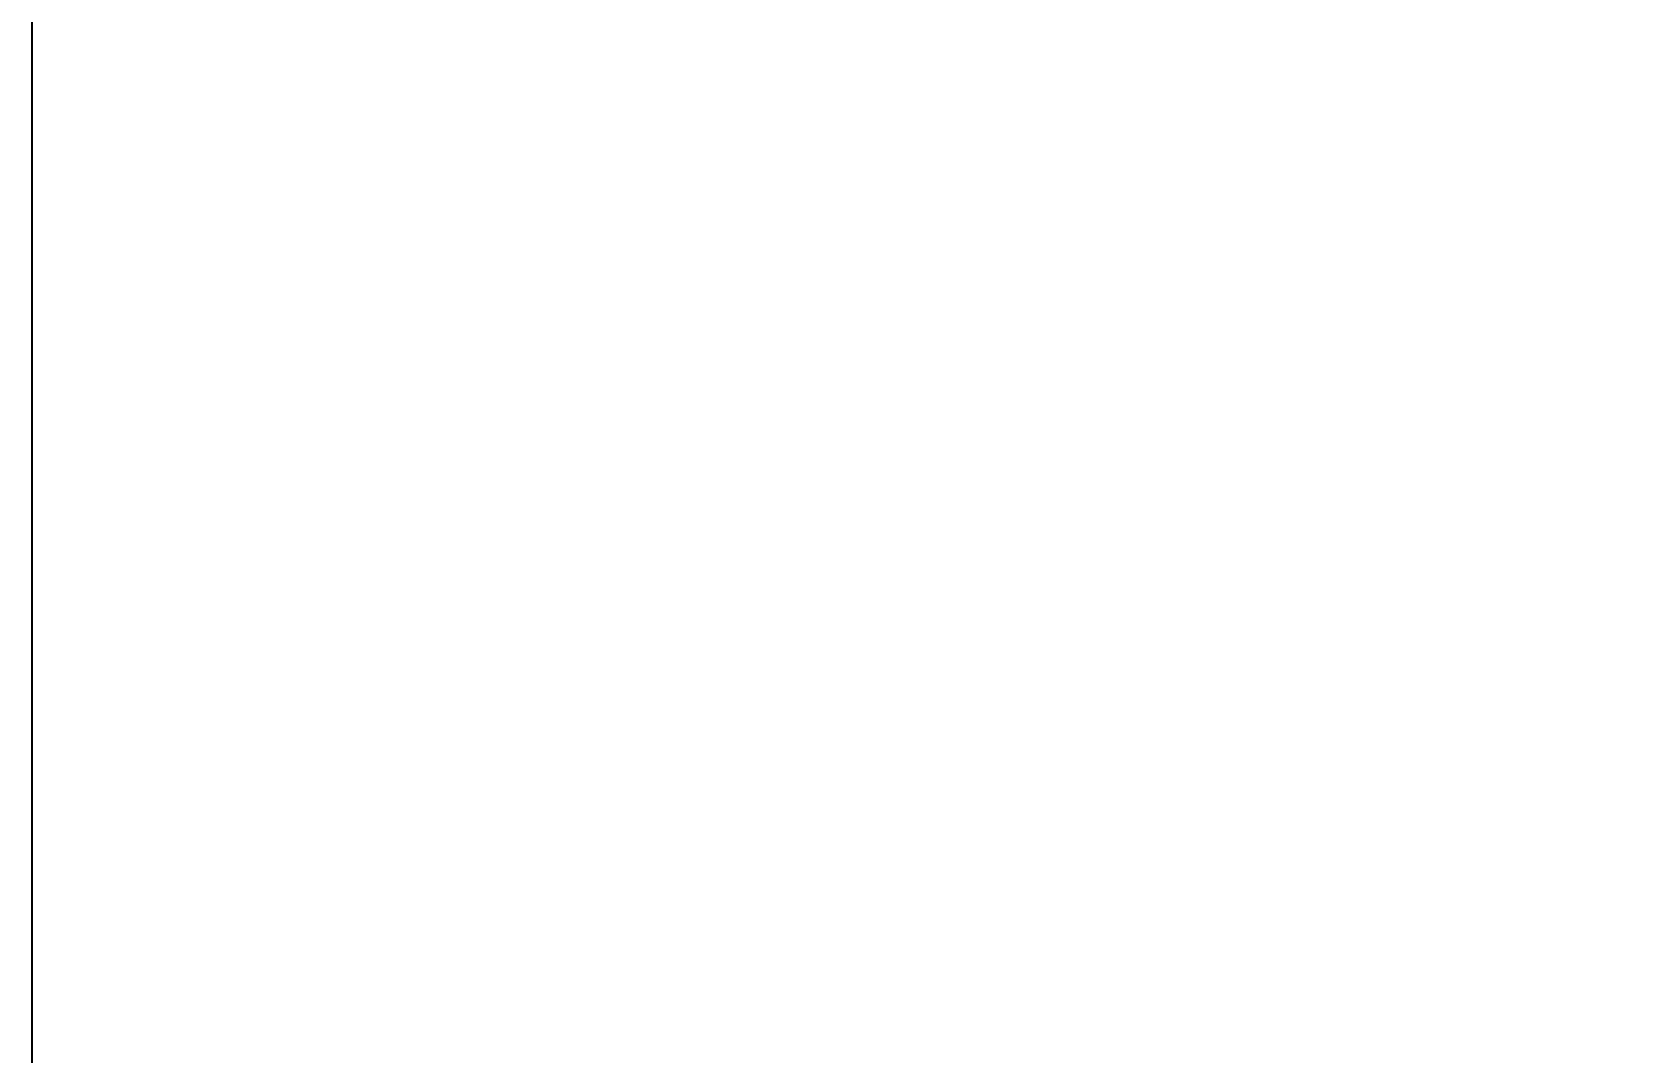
# Model space of a CAD drawing. Header units: millimetres. Extents: x 494.6 to 506.9, y 72.1 to 80.
# Drawn here: x 497.6464 to 497.8063, y 79.134 to 79.2359 of the extents above; entities that cross this region are included whole.
import ezdxf

# ---------------------------------------------------------------- set-up
doc = ezdxf.new("R2010")
doc.units = ezdxf.units.MM
doc.header["$LTSCALE"] = 0.5
doc.header["$PDMODE"] = 98
doc.layers.add('DIM', color=3, linetype='Continuous')
doc.styles.add('SIMPLEX', font='simplex.shx', dxfattribs={"bigfont": 'AllInOneBig.shx'})
doc.dimstyles.new('Standard3', dxfattribs={"dimtxt": 0.08, "dimasz": 0.08, "dimexe": 0.027, "dimexo": 0.027, "dimgap": 0.027, "dimtad": 1, "dimdec": 3, "dimlfac": 2, "dimrnd": 0.0005, "dimzin": 1, "dimtxsty": 'SIMPLEX', "dimcen": 0.1905, "dimclrd": 256, "dimclre": 256, "dimclrt": 256, "dimazin": 3, "dimtp": 0.03, "dimtm": 0.03, "dimtfac": 0.8, "dimtdec": 3, "dimtmove": 0, "dimatfit": 3, "dimfxl": 0.05, "dimlwd": -1, "dimlwe": -1})

# ---------------------------------------------------------------- blocks, each defined once
blk = doc.blocks.new('*D286')
at = {"layer": 'Defpoints', "color": 0, "ltscale": 0.1, "transparency": 16777216}
for p in [(499.29894, 79.95444), (497.64644, 78.03515), (499.29894, 78.03515)]:
    blk.add_point(p, dxfattribs=at)
at = {"layer": 'DIM', "ltscale": 0.1, "transparency": 16777216}
for p, q in [((497.64644, 78.06215), (497.64644, 79.98144)), ((499.29894, 78.06215), (499.29894, 79.98144)), ((497.72644, 79.95444), (498.06473, 79.95444)), ((499.21894, 79.95444), (498.88064, 79.95444))]:
    blk.add_line(p, q, dxfattribs=at)
for points in [[(497.72644, 79.96777), (497.72644, 79.94111), (497.64644, 79.95444)], [(499.21894, 79.96777), (499.21894, 79.94111), (499.29894, 79.95444)]]:
    blk.add_solid(points, dxfattribs=at)
at = {"layer": 'DIM', "ltscale": 0.1, "transparency": 16777216, "insert": (498.47269, 79.95444), "char_height": 0.08, "attachment_point": 5, "style": 'SIMPLEX'}
blk.add_mtext('\\A1;3.305%%P0.025', dxfattribs=at)

msp = doc.modelspace()

# ---------------------------------------------------------------- dimensions: what is measured, and where the dimension line sits
at = {"layer": 'DIM', "ltscale": 0.1}
dim = msp.add_linear_dim(base=(499.29894, 79.95444), p1=(497.64644, 78.03515), p2=(499.29894, 78.03515), text='<>%%P0.025', dimstyle='Standard3', dxfattribs=at)
dim.commit()
dim.dimension.update_dxf_attribs({"geometry": '*D286', "text_midpoint": (498.47269, 79.95444), "dimtype": 160})

doc.saveas('drawing.dxf')
